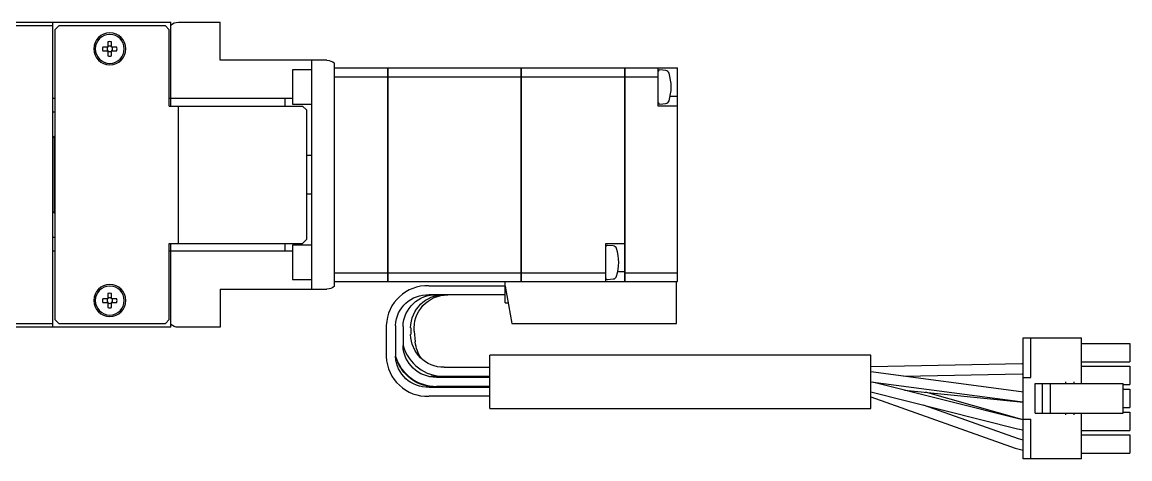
# Model space of a CAD drawing. Extents: x 0 to 742, y -8 to 454.
# Drawn here: x 197 to 342.4, y 277.6 to 334.8 of the extents above; entities that cross this region are included whole.
import ezdxf

# ---------------------------------------------------------------- set-up
doc = ezdxf.new("R2010")
doc.units = 0
doc.header["$LTSCALE"] = 0.5
doc.layers.add('MSM_CONTINUOUS', color=7, linetype='CONTINUOUS')

msp = doc.modelspace()

# ---------------------------------------------------------------- linework, layer by layer
at = {"layer": 'MSM_CONTINUOUS'}
for p, q in [((187.52, 334.83), (216.52, 334.83)), ((201.02, 334.83), (201.02, 294.83)), ((216.52, 323.83), (216.52, 334.83)), ((217.52, 334.83), (223.02, 334.83)), ((223.02, 329.83), (223.02, 334.83)), ((201.02, 334.33), (188.63, 334.33)), ((201.82, 334.33), (201.32, 333.83)), ((201.32, 333.83), (201.32, 295.83)), ((215.82, 334.33), (201.82, 334.33)), ((216.32, 333.83), (215.82, 334.33)), ((216.32, 323.83), (216.32, 333.83)), ((208.28, 331.57), (207.6, 331.57)), ((208.28, 332.25), (208.28, 331.57)), ((208.76, 331.57), (208.76, 332.25)), ((209.43, 331.57), (208.76, 331.57)), ((207.6, 331.09), (208.28, 331.09)), ((208.28, 331.09), (208.28, 330.41)), ((208.76, 330.41), (208.76, 331.09)), ((208.76, 331.09), (209.43, 331.09)), ((237.02, 329.83), (223.02, 329.83)), ((235.02, 299.83), (235.02, 329.83)), ((238.02, 300.21), (238.02, 329.45)), ((238.02, 328.83), (245.01, 328.83)), ((245.01, 300.83), (245.01, 328.83)), ((245.02, 328.82), (245.01, 328.82)), ((245.02, 328.83), (245.02, 300.83)), ((245.02, 328.83), (262.51, 328.83)), ((262.51, 300.83), (262.51, 328.83)), ((262.52, 328.82), (262.51, 328.82)), ((262.52, 328.83), (262.52, 300.83)), ((262.52, 328.83), (276.12, 328.83)), ((276.12, 300.83), (276.12, 328.83)), ((276.12, 328.82), (276.13, 328.82)), ((276.13, 328.83), (276.13, 300.83)), ((276.13, 328.83), (283.02, 328.83)), ((280.52, 323.83), (280.52, 328.83)), ((283.02, 300.83), (283.02, 328.83)), ((232.52, 328.58), (232.52, 324.08)), ((235.02, 328.58), (232.52, 328.58)), ((238.02, 327.67), (245.01, 327.67)), ((245.02, 327.67), (245.01, 327.67)), ((245.02, 327.67), (262.51, 327.67)), ((262.52, 327.67), (262.51, 327.67)), ((262.52, 327.67), (276.12, 327.67)), ((276.12, 327.67), (276.13, 327.67)), ((276.13, 327.67), (280.52, 327.67)), ((281.49, 328.49), (280.72, 328.56)), ((201.32, 324.83), (201.02, 324.83)), ((232.52, 324.83), (216.32, 324.83)), ((231.52, 323.83), (231.52, 324.83)), ((283.02, 325.08), (282.07, 325.08)), ((201.02, 323.08), (201.32, 323.08)), ((216.32, 323.83), (233.82, 323.83)), ((217.52, 305.83), (217.52, 323.83)), ((232.52, 324.08), (235.02, 324.08)), ((234.32, 323.33), (233.82, 323.83)), ((234.32, 323.33), (234.32, 306.33)), ((283.02, 323.83), (280.52, 323.83)), ((280.72, 324.1), (281.49, 324.17)), ((201.22, 319.83), (201.02, 319.63)), ((201.22, 319.83), (201.22, 309.83)), ((201.32, 319.83), (201.22, 319.83)), ((235.02, 317.33), (234.32, 317.33)), ((234.32, 312.33), (235.02, 312.33)), ((201.02, 310.03), (201.22, 309.83)), ((201.22, 309.83), (201.32, 309.83)), ((201.32, 306.58), (201.02, 306.58)), ((216.32, 295.83), (216.32, 305.83)), ((216.32, 305.83), (233.82, 305.83)), ((216.52, 294.83), (216.52, 305.83)), ((231.52, 304.83), (231.52, 305.83)), ((232.52, 305.58), (232.52, 301.08)), ((235.02, 305.58), (232.52, 305.58)), ((233.82, 305.83), (234.32, 306.33)), ((273.62, 300.83), (273.62, 305.83)), ((273.62, 305.83), (276.12, 305.83)), ((274.6, 305.49), (273.83, 305.56)), ((201.02, 304.83), (201.32, 304.83)), ((216.32, 304.83), (232.52, 304.83)), ((232.52, 301.08), (235.02, 301.08)), ((238.02, 301.98), (245.01, 301.98)), ((245.02, 301.98), (245.01, 301.98)), ((245.02, 301.98), (262.51, 301.98)), ((262.52, 301.98), (262.51, 301.98)), ((262.52, 301.98), (273.62, 301.98)), ((273.83, 301.1), (274.6, 301.17)), ((276.12, 302.08), (275.18, 302.08)), ((276.12, 301.98), (276.13, 301.98)), ((276.13, 301.98), (283.02, 301.98)), ((223.02, 299.83), (223.02, 294.83)), ((223.02, 299.83), (237.02, 299.83)), ((238.02, 300.83), (245.01, 300.83)), ((245.02, 300.84), (245.01, 300.84)), ((245.02, 300.83), (283.02, 300.83)), ((250.42, 300.28), (260.42, 300.28)), ((260.42, 298.03), (260.42, 300.83)), ((260.42, 300.23), (261.28, 295.33)), ((262.52, 300.84), (262.51, 300.84)), ((276.12, 300.84), (276.13, 300.84)), ((282.92, 295.33), (282.92, 300.83)), ((208.28, 298.57), (207.6, 298.57)), ((207.6, 298.09), (208.28, 298.09)), ((208.28, 299.25), (208.28, 298.57)), ((208.28, 298.09), (208.28, 297.41)), ((208.76, 298.57), (208.76, 299.25)), ((209.43, 298.57), (208.76, 298.57)), ((208.76, 297.41), (208.76, 298.09)), ((208.76, 298.09), (209.43, 298.09)), ((260.42, 299.08), (250.42, 299.08)), ((252.9, 299.08), (252.66, 299.07)), ((260.42, 298.03), (260.8, 298.03)), ((188.63, 295.33), (201.02, 295.33)), ((201.32, 295.83), (201.82, 295.33)), ((201.82, 295.33), (215.82, 295.33)), ((215.82, 295.33), (216.32, 295.83)), ((261.28, 295.33), (282.92, 295.33)), ((216.52, 294.83), (187.52, 294.83)), ((223.02, 294.83), (217.52, 294.83)), ((244.82, 290.98), (244.82, 295.08)), ((246.02, 295.08), (246.02, 290.98)), ((247.02, 294.92), (247.02, 292.44)), ((248.02, 294.77), (248.02, 293.89)), ((248.49, 294.31), (248.61, 292.93)), ((328.41, 277.58), (328.41, 293.43)), ((328.41, 293.43), (336.07, 293.43)), ((329.44, 288.24), (329.44, 293.43)), ((336.07, 287.44), (336.07, 293.43)), ((336.07, 292.71), (342.42, 292.71)), ((342.42, 292.71), (342.42, 290.31)), ((246.03, 290.98), (246.02, 291.02)), ((258.42, 284.18), (258.42, 291.18)), ((308.42, 291.18), (258.42, 291.18)), ((308.42, 284.18), (308.42, 291.18)), ((252.42, 289.58), (258.42, 289.58)), ((328.31, 290.03), (308.42, 289.63)), ((328.41, 290.03), (328.24, 290.03)), ((328.41, 290.03), (328.31, 290.03)), ((336.07, 290.31), (342.42, 290.31)), ((336.07, 289.71), (342.42, 289.71)), ((342.42, 289.71), (342.42, 287.31)), ((250.7, 288.43), (250.68, 288.44)), ((250.68, 288.44), (250.7, 288.43)), ((251.42, 288.38), (250.7, 288.43)), ((250.7, 288.43), (251.92, 288.28)), ((258.42, 288.38), (251.42, 288.38)), ((251.42, 288.28), (258.42, 288.28)), ((328.17, 286.37), (308.42, 288.98)), ((312.72, 288.41), (328.26, 288.73)), ((328.26, 288.73), (328.41, 288.73)), ((328.41, 288.24), (329.44, 288.24)), ((250.42, 286.98), (258.42, 286.98)), ((258.42, 287.08), (251.42, 287.08)), ((308.42, 287.67), (328, 285.08)), ((327.97, 282.76), (308.63, 287.64)), ((312.83, 286.58), (328.01, 285.07)), ((329.97, 283.58), (329.97, 287.44)), ((329.97, 287.44), (341.53, 287.44)), ((330.97, 283.58), (330.97, 287.44)), ((331.99, 283.58), (331.99, 287.44)), ((333.97, 287.69), (333.97, 287.44)), ((335.12, 287.44), (335.12, 287.69)), ((341.53, 283.58), (341.53, 287.44)), ((341.53, 287.31), (342.42, 287.31)), ((341.53, 286.71), (342.42, 286.71)), ((342.42, 286.71), (342.42, 284.31)), ((258.42, 285.78), (250.42, 285.78)), ((308.42, 286.36), (327.65, 281.5)), ((308.42, 285.69), (327.38, 278.96)), ((327.92, 282.8), (315.6, 286.31)), ((328, 285.08), (328.41, 285.04)), ((328.01, 285.07), (328.41, 285.04)), ((328.41, 286.34), (328.17, 286.37)), ((258.42, 284.18), (308.42, 284.18)), ((327.82, 280.18), (315.34, 284.61)), ((329.97, 283.58), (341.53, 283.58)), ((333.97, 283.58), (333.97, 283.33)), ((335.12, 283.33), (335.12, 283.58)), ((336.07, 277.58), (336.07, 283.58)), ((341.53, 284.31), (342.42, 284.31)), ((341.53, 283.71), (342.42, 283.71)), ((342.42, 283.71), (342.42, 281.31)), ((328.41, 282.69), (327.92, 282.8)), ((328.41, 282.67), (327.97, 282.76)), ((328.41, 282.78), (329.44, 282.78)), ((329.44, 277.58), (329.44, 282.78)), ((327.65, 281.5), (328.41, 281.36)), ((336.07, 281.31), (342.42, 281.31)), ((336.07, 280.71), (342.42, 280.71)), ((342.42, 280.71), (342.42, 278.31)), ((328.41, 280.02), (327.81, 280.18)), ((327.38, 278.96), (328.41, 278.7)), ((327.38, 278.96), (328.41, 278.7)), ((336.07, 278.31), (342.42, 278.31)), ((336.07, 277.58), (328.41, 277.58))]:
    msp.add_line(p, q, dxfattribs=at)
at = {"layer": 'MSM_CONTINUOUS', "extrusion": (0, 0, -1)}
for centre, radius in [((-208.52, 331.33), 2.1), ((-208.52, 331.33), 1.9), ((-208.52, 298.33), 2.1), ((-208.52, 298.33), 1.9)]:
    msp.add_circle(centre, radius, dxfattribs=at)
for centre, radius, start, end in [((-217.52, 333.33), 1.5, 48.1897, 90), ((-237.02, 328.33), 1.5, 90, 131.8103), ((-237.02, 301.33), 1.5, 228.1897, 270), ((-250.23, 294.87), 4.22, 2.8542, 92.5704), ((-251.3, 294.8), 4.29, 1.642, 91.5567), ((-252.37, 294.72), 4.36, 0.5892, 90.5857), ((-252.86, 294.69), 4.39, 355.0821, 90.1308), ((-217.52, 296.33), 1.5, 270, 311.8103), ((-252.37, 293.94), 4.36, 269.4314, 359.3937), ((-251.3, 292.57), 4.29, 268.4892, 358.3121), ((-252.97, 293.31), 4.37, 322.9581, 354.9542), ((-250.23, 291.2), 4.22, 267.5064, 357.069), ((-251.31, 292.43), 5.45, 271.1091, 336.0046)]:
    msp.add_arc(centre, radius, start, end, dxfattribs=at)
at = {"layer": 'MSM_CONTINUOUS'}
for centre, radius, start, end in [((208.52, 331.33), 0.95, 165.3667, 194.6333), ((208.52, 331.33), 0.365, 138.8496, 221.1504), ((208.52, 331.33), 0.95, 75.3667, 104.6333), ((208.52, 331.33), 0.365, 48.8496, 131.1504), ((208.52, 331.33), 0.365, 318.8496, 41.1504), ((208.52, 331.33), 0.95, 345.3667, 14.6333), ((208.52, 331.33), 0.365, 228.8496, 311.1504), ((208.52, 331.33), 0.95, 255.3667, 284.6333), ((280.71, 328.36), 0.2, 85, 161.8051), ((281.45, 327.99), 0.5, 17.6292, 85), ((276.21, 326.33), 6, 342.3708, 17.6292), ((281.45, 324.66), 0.5, 275, 342.3708), ((280.71, 324.3), 0.2, 198.1949, 275), ((273.82, 305.36), 0.2, 85, 180), ((274.56, 304.99), 0.5, 17.6292, 85), ((269.32, 303.33), 6, 342.3708, 17.6292), ((273.82, 301.3), 0.2, 180, 275), ((274.56, 301.66), 0.5, 275, 342.3708), ((250.22, 294.87), 5.41, 87.9657, 177.8137), ((208.52, 298.33), 0.95, 165.3667, 194.6333), ((208.52, 298.33), 0.365, 138.8496, 221.1504), ((208.52, 298.33), 0.95, 75.3667, 104.6333), ((208.52, 298.33), 0.365, 48.8496, 131.1504), ((208.52, 298.33), 0.365, 318.8496, 41.1504), ((208.52, 298.33), 0.95, 345.3667, 14.6333), ((208.52, 298.33), 0.365, 228.8496, 311.1504), ((208.52, 298.33), 0.95, 255.3667, 284.6333), ((252.39, 293.97), 5.59, 195.9654, 270.2921), ((250.22, 291.18), 5.41, 182.1273, 272.0933), ((251.34, 292.65), 5.57, 197.3809, 270.7723)]:
    msp.add_arc(centre, radius, start, end, dxfattribs=at)

doc.saveas('drawing.dxf')
